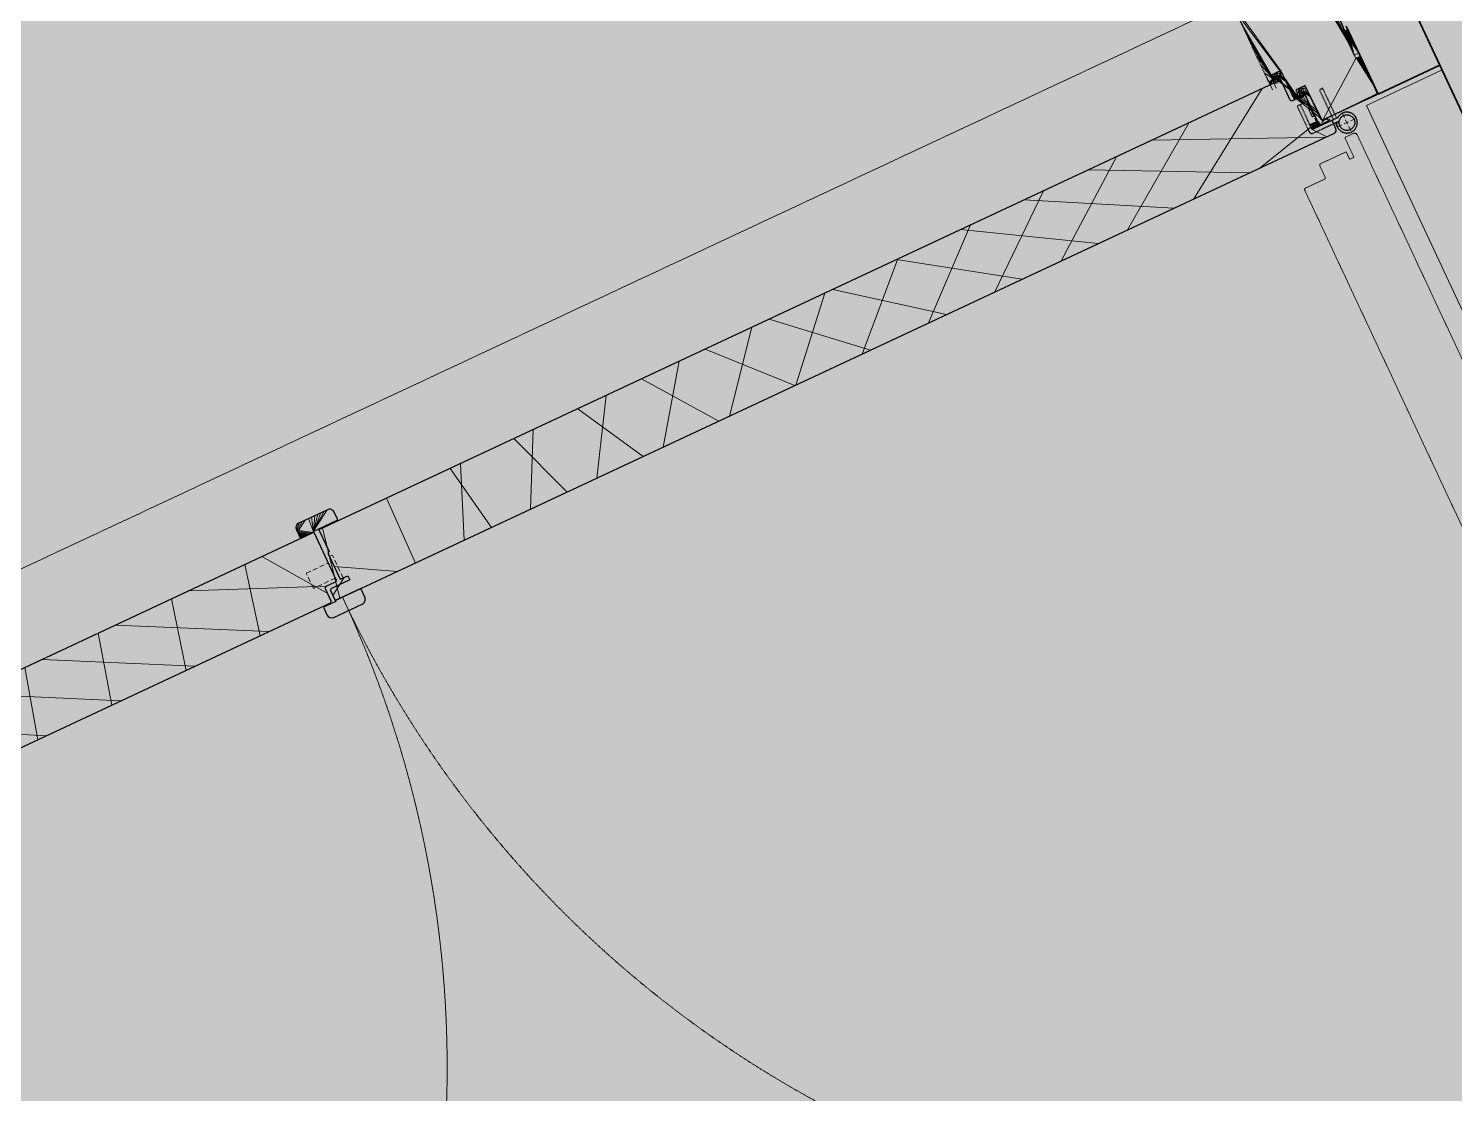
# Model space of a CAD drawing. Header units: millimetres. Extents: x 833941507 to 1669051331, y 817666127 to 1636299673.
# Drawn here: x 834547049 to 834548415, y 817977719 to 817978739 of the extents above; entities that cross this region are included whole.
import ezdxf

# ---------------------------------------------------------------- set-up
doc = ezdxf.new("R2010")
doc.units = ezdxf.units.MM
doc.header["$LTSCALE"] = 3
for name, pattern in [('ACAD_ISO02W033', [5, 4, -1]), ('B0701', [2.34375, 1.5625, -0.78125]), ('DASH', [0.35, 0.25, -0.1]), ('HIDDEN', [0.375, 0.25, -0.125])]:
    doc.linetypes.add(name, pattern=pattern)
for name, color, linetype in [('32BIKO-Z', 8, 'ACAD_ISO02W033'), ('UAJ-00XREF', 7, 'Continuous'), ('UAJ-28STRU-a', 8, 'HIDDEN')]:
    doc.layers.add(name, color=color, linetype=linetype)
for name, color, linetype, lineweight in [('Hatch (LTC&CB)', 252, 'Continuous', 35), ('UAJ-22INWA', 6, 'Continuous', 35), ('UAJ-22INWA-a', 1, 'Continuous', 13), ('UAJ-22INWA-h', 251, 'Continuous', 9), ('UAJ-22INWA-y', 8, 'B0701', 9), ('UAJ-23FLOR-h', 251, 'Continuous', 9), ('UAJ-32INFR', 7, 'Continuous', 25), ('UAJ-42INFI', 1, 'Continuous', 18)]:
    doc.layers.add(name, color=color, linetype=linetype, lineweight=lineweight)
doc.layers.add('UAJ-00ANNO-y', color=7, linetype='DASH', lineweight=15, true_color=0x999999)
doc.layers.add('UAJ-22INWA-$', color=32, linetype='Continuous', plot=False)
pattern_1 = [(45, (2564.20532880809, -179.8813780345595), (-9.999999558955615, 9.999999558955617), []), (135, (2564.20532880809, -179.8813780345595), (-9.999999558955617, -9.999999558955615), [])]

# ---------------------------------------------------------------- blocks, each defined once
blk = doc.blocks.new('GBP-LTC-LB01')
at = {"layer": 'UAJ-23FLOR-h'}
h = blk.add_hatch(dxfattribs=at)
h.set_pattern_fill('EARTH,_O', color=256, scale=180, angle=45.00000010501341)
h.set_pattern_definition([(48.99890852053534, (834576001.761157, 818046085.3420337), (-112.7268618952272, 1612.510668059984), [1143, -1143]), (48.99890852053534, (834575678.2791204, 818046366.5514973), (-112.7268618952272, 1612.510668059984), [1143, -1143]), (48.99890852053534, (834575354.7970834, 818046647.760961), (-112.7268618952272, 1612.510668059984), [1143, -1143]), (138.9989085205353, (834575340.7062259, 818046849.3247945), (-1612.510668059984, -112.7268618952272), [1143, -1143]), (138.9989085205353, (834575621.9156895, 818047172.8068315), (-1612.510668059984, -112.7268618952272), [1143, -1143]), (138.9989085205353, (834575903.1251531, 818047496.2888683), (-1612.510668059984, -112.7268618952272), [1143, -1143])])
h.paths.add_polyline_path([(834572173.0526648, 818200349.1682475), (834310583.7401848, 818182062.0839702), (834331502.2393942, 817882831.6918911), (834364939.6873164, 817885169.2259957), (834473095.7001734, 818011283.5998719), (834480533.7001572, 818020120.3998857), (834485095.050147, 818025709.5498941), (834491375.7001324, 818033618.9999057), (834497063.4001188, 818041012.999916), (834493145.8001142, 818043678.6999089), (834512788.5000582, 818074029.2499447), (834518712.4500408, 818083675.2499557), (834526231.3000174, 818096325.0999695), (834534646.0499907, 818111073.0499848), (834545955.9999523, 818131981.3000056), (834557204.5999117, 818154198.8000262), (834564039.9998856, 818168496.8000388), (834570941.1648417, 818183576.4266495), (834578367.7999997, 818200696.3)])
h.paths.add_polyline_path([(834382131.3063979, 817956469.9755309), (834418268.7298656, 817958996.0684958), (834422062.4129677, 817963855.9029621), (834428403.0430198, 817964299.3786768), (834467239.2037573, 818010695.5815835), (834466445.2064853, 818021738.794587), (834476097.7213831, 818035709.0329579), (834485267.1005058, 818048983.1978921), (834487014.8928652, 818051460.4309663), (834497268.3342452, 818067303.4232484), (834492893.3757939, 818129890.0851053), (834448056.5937514, 818126755.6608665), (834416896.5816393, 818105052.1136897), (834382061.3702741, 818080788.9948437), (834386167.4497714, 818022059.1642565), (834377588.3843737, 818021459.4669156)], flags=16)
edge = h.paths.add_edge_path(flags=16)
edge.add_line((834540292.2872467, 818142076.0699883), (834533466.3205868, 818141614.1342163))
edge.add_line((834533466.3205867, 818141614.1342163), (834523258.01233, 818143862.7104174))
edge.add_line((834523258.01233, 818143862.7104174), (834525896.867722, 818155838.9349334))
edge.add_arc((834558382.4304729, 818267025.4493066), 115835.0239163238, 237.2183980957774, 253.7131265722631, ccw=False)
edge.add_line((834495664.9154892, 818169638.2526121), (834498267.5884769, 818132356.9750829))
edge.add_line((834498267.5884771, 818132356.9750829), (834496346.4194225, 818130135.0090942))
edge.add_line((834496346.4194226, 818130135.0090942), (834492879.879452, 818129892.6713651))
edge.add_line((834492879.8794518, 818129892.6713651), (834494229.5832878, 818110587.6218635))
edge.add_line((834494229.5832882, 818110587.6218635), (834496326.133695, 818110708.3844534))
edge.add_line((834496326.1336946, 818110708.3844534), (834498420.2073777, 818080753.5549031))
edge.add_line((834498420.2073779, 818080753.5549031), (834498046.1188868, 818080727.4032354))
edge.add_line((834498046.118887, 818080727.4032354), (834498254.5151165, 818077746.3837949))
edge.add_line((834498254.5151162, 818077746.3837949), (834503061.0860548, 818078082.4001414))
edge.add_line((834503061.0860548, 818078082.4001414), (834504979.5219883, 818081212.101532))
edge.add_line((834504979.5219884, 818081212.101532), (834509429.0185915, 818088470.9260026))
edge.add_line((834509429.0185914, 818088470.9260026), (834515217.1570119, 818097913.5886871))
edge.add_line((834515217.157012, 818097913.5886871), (834526067.4346461, 818116415.5426326))
edge.add_line((834526067.4346461, 818116415.5426326), (834532489.1994565, 818127888.6839589))
edge.add_line((834532489.1994562, 818127888.6839589), (834534830.89787, 818132146.3035389))
edge.add_line((834534830.8978701, 818132146.3035389), (834540292.2872465, 818142076.0699883))
h = blk.add_hatch(dxfattribs=at)
h.set_pattern_fill('EARTH,_O', color=256, scale=180, angle=45.00000010501341)
h.set_pattern_definition([(45.00000010501341, (-1082349.699177861, 54794.90315568447), (-2.96267069188616e-06, 1616.446101792448), [1143, -1143]), (45.00000010501341, (-1082652.782822503, 55097.98679921505), (-2.96267069188616e-06, 1616.446101792448), [1143, -1143]), (45.00000010501341, (-1082955.866467144, 55401.07044274564), (-2.96267069188616e-06, 1616.446101792448), [1143, -1143]), (135.0000001050134, (-1082955.866467515, 55603.12620546969), (-1616.446101792448, -2.96267069188616e-06), [1143, -1143]), (135.0000001050134, (-1082652.782823984, 55906.20985011128), (-1616.446101792448, -2.96267069188616e-06), [1143, -1143]), (135.0000001050134, (-1082349.699180454, 56209.29349475286), (-1616.446101792448, -2.96267069188616e-06), [1143, -1143])])
h.paths.add_polyline_path([(834669469.2548146, 818015499.1701102), (834651080.8176275, 818014213.7929552), (834651091.333055, 818014066.030459), (834669479.7621983, 818015351.5226754)], flags=16)
edge = h.paths.add_edge_path()
edge.add_arc((834611763.613195, 818123015.0723449), 22001.28373588376, 94.00071865262937, 118.6886834190998)
edge.add_line((834601201.8916234, 818142315.5004095), (834593918.3367147, 818141228.3801512))
edge.add_arc((834611768.400262, 818123014.0298539), 25502.69251264854, 93.99715914630349, 134.4212748451599, ccw=False)
edge.add_line((834609990.6837641, 818148454.6872638), (834618164.3568528, 818149025.8389109))
edge.add_line((834618164.3568528, 818149025.8389109), (834618408.292444, 818145534.9100552))
edge.add_line((834618408.292444, 818145534.9100552), (834616365.4114578, 818145392.1596863))
edge.add_line((834616365.4114578, 818145392.1596863), (834616609.385029, 818141900.6873076))
edge.add_line((834616609.385029, 818141900.6873076), (834611621.5474902, 818141552.1522465))
edge.add_line((834611621.5474902, 818141552.1522465), (834611377.6128702, 818145043.0672039))
edge.add_line((834611377.6128702, 818145043.0672039), (834610228.6059371, 818144962.7428077))
h.paths.add_polyline_path([(834673232.9366938, 818197365.8783082), (834607546.4897544, 818192773.8917836), (834599172.4998745, 818174435.3001034), (834588349.0999149, 818152374.5000834), (834578621.5499489, 818133890.6500655), (834568418.2999822, 818115665.3000468), (834556456.700019, 818095618.300025), (834546606.4000474, 818080041.600007), (834532219.3000866, 818058623.7499806), (834523692.1501086, 818046595.7499651), (834515683.5001286, 818035708.4999502), (834508244.2001468, 818025929.8999366), (834500656.3001646, 818016266.0999228), (834489786.8001888, 818002934.0999027), (834483448.3002025, 817995421.2998908), (834478637.6002128, 817989841.6998823), (834458453.7502539, 817967379.2998452), (834441506.4997879, 817949096.357832), (834383075.7479855, 817886437.0757562), (834482026.687943, 817893354.5055006), (834551919.0356153, 817920008.6018127), (834634905.1297382, 817930637.1330649), (834634022.9972101, 817939309.3515325), (834633770.0685325, 817941795.8857912), (834633577.6912351, 817943687.0236263), (834508697.0405153, 817930983.6118022), (834507053.464672, 817930191.4384525), (834506409.4608335, 817939426.9553951), (834507656.9383341, 817945566.7269546), (834503417.0808368, 818006767.0327235), (834503064.3680854, 818011762.6720035), (834514052.9096247, 818025791.9353799), (834520784.6504849, 818034889.3491884), (834526318.8615147, 818042436.9444461), (834532381.6860782, 818050705.6283545), (834536345.7196504, 818056472.6778568), (834542258.4127678, 818065225.6191521), (834550405.86193, 818077286.9078631), (834561578.9964366, 818095001.9633045), (834574522.6610527, 818117080.0346472), (834587768.8781933, 818140310.2095475), (834609774.1305691, 818143594.9757913), (834610001.9653326, 818140335.8947712), (834634252.5395212, 818142031.4686226), (834636806.8958616, 818105492.469254), (834642791.4816118, 818105913.7478601), (834646278.5594581, 818056032.5832597), (834640293.170484, 818055614.1586573), (834643382.3380679, 818011424.9081372), (834641138.4146172, 818011267.9554363), (834645775.7848747, 817944927.8676329), (834639048.3570181, 817944243.5239328), (834640362.1165634, 817931328.1108725), (834651070.3910474, 817932706.91456), (834650587.6677916, 817936476.1291044), (834685105.7378002, 817940896.8578628), (834685588.4610578, 817937127.6433052), (834691373.7890701, 817937868.5701854)])
at = {"layer": 'UAJ-22INWA'}
for p, q in [((834548310.7440255, 817978741.4736595), (834548341.4736266, 817978676.3602979)), ((834548341.4736266, 817978676.3602979), (834548400.551364, 817978703.9996862)), ((834548400.551364, 817978703.9996862), (834548426.4009542, 817978648.7475474))]:
    blk.add_line(p, q, dxfattribs=at)
at = {"layer": 'UAJ-22INWA-a'}
for points in [[(834548330.208363, 817978665.5697212), (834548402.6701827, 817978699.4708225)], [(834551259.4428862, 817976006.3190604), (834549959.3052006, 817977548.6272316), (834549537.5941386, 817978048.8883954), (834548783.7280046, 817977696.1938058), (834548330.208363, 817978665.5697213), (834548402.6701828, 817978699.4708226)]]:
    blk.add_lwpolyline(points, dxfattribs=at)
blk = doc.blocks.new('*U1045')
at = {"layer": 'UAJ-22INWA'}
for p, q in [((1.621761257034777e-07, -480.9069446358332), (2.213658660756792e-07, 393.0466343947215)), ((200.0000003256741, 393.0466340714042), (200.0000003435958, -429.735849595624))]:
    blk.add_line(p, q, dxfattribs=at)
blk.add_lwpolyline([(3.827446874993257e-06, 393.0466341243609), (200.0000041850748, 393.0466341482024)], dxfattribs=at)
at = {"layer": 'UAJ-22INWA-$'}
blk.add_lwpolyline([(2.860531367332442e-08, -739.9605800915269), (3.703774780206004e-07, 393.0466344058077), (200.0000002511683, 393.0466341673891), (200.0000003862332, -739.9605799723176)], close=True, dxfattribs=at)
blk = doc.blocks.new('GBP-STR-B01-L2')
at = {"layer": 'UAJ-22INWA', "rotation": 115.0724390229805}
blk.add_blockref('*U1045', (834548782.4118863, 817978815.3064722), dxfattribs=at)
blk = doc.blocks.new('*U1179')
at = {"layer": 'UAJ-22INWA-h'}
h = blk.add_hatch(dxfattribs=at)
h.set_pattern_fill('LOOF', color=256, scale=2, style=0)
h.set_pattern_definition([(45, (-29781.88201405762, -12480.71276429714), (-9.999999558955615, 9.999999558955617), []), (135, (-29781.88201405762, -12480.71276429714), (-9.999999558955617, -9.999999558955615), [])])
h.paths.add_polyline_path([(2205.552846304127, 39.99999988079048), (2205.552846304124, 0.9999998807886641), (2204.552846304124, -1.192113359138602e-07), (2146.552672512139, -1.192095169244567e-07), (2145.552672512139, 0.9999998807904831), (2145.552672512139, 36.99999988078866), (2135.552672512139, 36.99999988079048), (2135.552672512135, 32.4999998807923), (2135.052672512135, 31.9999998807923), (2131.052672512139, 31.99999988079412), (2130.552672512139, 32.49999988079412), (2130.552672512139, 59.99999988078866), (2120.552846304127, 59.99999988079048), (2120.552846304124, 55.49999988078866), (2120.052846304124, 54.99999988078866), (2116.052846304124, 54.99999988079048), (2115.552846304124, 55.49999988079048), (2115.552846304127, 137.9999998807887), (2116.552846304127, 138.9999998807887), (2204.552846304127, 138.9999998807887), (2205.552846304127, 137.9999998807887), (2205.552846304127, 123.9999998807905), (2195.552846304127, 123.9999998807905), (2195.552846304127, 86.99999988079048), (2200.552846304127, 86.99999988079048), (2200.552846304127, 39.99999988079048)])
h = blk.add_hatch(dxfattribs=at)
h.set_pattern_fill('AFWERK', color=256, scale=1.5, angle=-90.00000000000001, style=0)
h.set_pattern_definition([(225, (2203.552846304127, 43.49999988079048), (-1.50000003990936, 1.500000039909359), []), (135, (2203.552846304127, 43.49999988079048), (1.500000039909359, 1.50000003990936), [])])
h.paths.add_polyline_path([(2205.552846304127, 68.49999988079048), (2205.552846304127, 43.49999988079049), (2200.552846304127, 43.49999988079048), (2200.552846304127, 68.49999988079048)])
h = blk.add_hatch(dxfattribs=at)
h.set_pattern_fill('LOOF', color=256, scale=2, style=0)
h.set_pattern_definition(pattern_1)
edge = h.paths.add_edge_path()
edge.add_line((1130.142364974764, 53.69450689324003), (1130.142364974763, 60.99450689322293))
edge.add_arc((1125.142364974759, 60.99450689322805), 5.000000000003183, 359.9999999999414, 449.9999999999426)
edge.add_line((1125.142364974764, 65.99450689323135), (1095.142364974764, 65.9945068932418))
edge.add_arc((1095.142364974771, 60.99450689323362), 5.000000000008185, 90.00000000007296, 180.000000000073)
edge.add_line((1090.142364974763, 60.99450689322725), (1090.142364974764, 51.99450689323271))
edge.add_line((1090.142364974764, 51.99450689323271), (1104.143769961359, 51.99450689323271))
edge.add_line((1104.143769961359, 51.99450689323271), (1104.143769961359, 52.99450689324476))
edge.add_line((1104.143769961359, 52.99450689324476), (1129.44236497476, 52.99450689323066))
edge.add_arc((1129.442364974758, 53.69450689323753), 0.7000000000068667, 270.0000000002047, 360.0000000002047)
h = blk.add_hatch(dxfattribs=at)
h.set_pattern_fill('AFWERK', color=256, scale=1.5, style=0)
h.set_pattern_definition([(135, (2115.557251510033, 49.30753052001614), (1.500000039909359, 1.500000039909359), []), (45.00000000000001, (2115.557251510033, 49.30753052001614), (1.500000039909359, -1.500000039909359), [])])
edge = h.paths.add_edge_path(flags=16)
edge.add_arc((2127.552672511578, 56.99999988078386), 1.500000000004313, 1.1402789823478088e-10, 89.45507710299881, ccw=False)
edge.add_line((2129.052672511582, 56.99999988078685), (2129.052672511579, 54.8172860463435))
edge.add_line((2129.052672511579, 54.8172860463435), (2123.209352559953, 56.82584272556574))
edge.add_arc((2129.217245833538, 47.69589623606552), 10.92935059772174, 98.68475278816572, 123.34661771183869, ccw=False)
edge = h.paths.add_edge_path(flags=16)
edge.add_arc((2121.052846303563, 54.49999988079074), 1.000000000000455, 270.00000000002603, 359.99999999998533, ccw=False)
edge.add_line((2121.052846303563, 53.49999988079048), (2120.08729912822, 53.49999988079048))
edge.add_arc((2120.08729912822, 53.24999988079036), 0.2500000000001279, 89.99999999989578, 253.4008409080262)
edge.add_line((2120.015880552609, 53.01041818896533), (2122.732113591658, 52.20071735916804))
edge.add_arc((2127.11661057225, 48.06061072559533), 6.03028164434861, 71.27316221014922, 136.6421527296535, ccw=False)
edge.add_line((2129.052672511579, 53.77164923686883), (2122.244344228792, 56.11191356604081))
edge.add_arc((2129.217245833576, 47.69589623602984), 10.92935059777319, 129.6426817769059, 130.9590327461617)
edge.add_line((2122.05284630356, 55.94950658928406), (2122.052846303563, 54.49999988079048))
edge = h.paths.add_edge_path()
edge.add_arc((2120.05284630356, 55.4999998807923), 0.5, -90, 0, ccw=False)
edge.add_line((2120.05284630356, 54.9999998807923), (2116.557251510033, 54.9999998807923))
edge.add_arc((2116.557251510033, 53.9999998807923), 1, 90, 180)
edge.add_line((2115.557251510033, 53.9999998807923), (2115.557251510037, 53.22158534364803))
edge.add_arc((2116.557251510044, 53.22158534365663), 1.000000000007731, 180.000000000493, 253.4008409084501)
edge.add_line((2116.271577207605, 52.26325857634743), (2123.067910729588, 50.53538913543684))
edge.add_arc((2127.765726205792, 45.60188761453528), 6.812408348389077, 85.91399834173978, 133.5982061257838, ccw=False)
edge.add_line((2128.251135849249, 52.39698032790125), (2129.798632308987, 49.59185863078687))
edge.add_arc((2130.280211427374, 49.8575305200041), 0.5499999999877694, 208.884124982214, 269.9999999991946)
edge.add_line((2130.280211427366, 49.30753052001614), (2130.552672511579, 49.30753052001614))
edge.add_line((2130.552672511579, 49.30753052001614), (2130.552672511579, 56.99999988079048))
edge.add_arc((2127.552672511579, 56.99999988079048), 3, 0, 90)
edge.add_arc((2129.221171296008, 47.59979744491379), 12.51195063306939, 97.6633585851818, 132.8788116052528)
edge.add_arc((2127.669432165271, 49.27090650539805), 10.23149019230422, 132.8788116052361, 134.0716291925504)
edge.add_line((2120.55284630356, 56.6219334559753), (2120.55284630356, 55.4999998807923))
h = blk.add_hatch(dxfattribs=at)
h.set_pattern_fill('CAS_ISOLATIE', color=256, scale=68, style=0)
h.set_pattern_definition([(59.99999999999999, (115.1437744063784, -16.00549310678002), (-58.88972745734183, 34.00000000000001), []), (120, (115.1437744063784, -16.00549310678002), (-58.88972745734183, -33.99999999999999), [])])
edge = h.paths.add_edge_path()
edge.add_line((1102.643769961381, -0.005493106781387305), (1092.643769961368, -0.005493106787526394))
edge.add_arc((1092.643769961368, -1.505493106784812), 1.499999999997286, 89.99999999996527, 179.9999999999387)
edge.add_line((1091.14376996137, -1.505493106783206), (1091.143769961372, -14.50549310677161))
edge.add_arc((1089.643769961371, -14.50549310677091), 1.500000000000909, 269.9999999999652, 359.99999999997334, ccw=False)
edge.add_line((1089.64376996137, -16.00549310677184), (56.51655220815451, -16.00549304717424))
edge.add_arc((56.51655220815623, -13.00549304717151), 3.000000000002732, 180.369041531413, 269.99999999996726, ccw=False)
edge.add_line((53.51661443746276, -13.02481588296451), (53.51661443746276, -5.505493047161054))
edge.add_arc((55.01661443746355, -5.505493047159349), 1.500000000000796, 90.00000000006509, 180.0000000000651, ccw=False)
edge.add_line((55.01661443746185, -4.005493047158553), (74.51661443746184, -4.005493047172195))
edge.add_line((74.51661443746184, -4.005493047172195), (74.51661443746275, 0.4945069528250761))
edge.add_line((74.51661443746275, 0.494506952825076), (66.516609992452, 0.4945069528287139))
edge.add_line((66.516609992452, 0.4945069528287139), (66.51655220815815, 27.49450374258413))
edge.add_arc((68.01655220815493, 27.4945069528228), 1.500000000000224, 89.99999999998158, 180.0001226220848, ccw=False)
edge.add_line((68.01655220815542, 28.99450695282303), (80.01655220815724, 28.99450695282303))
edge.add_arc((80.01655220815383, 30.49450695282189), 1.499999999998863, 270.0000000001303, 360.0000000001303)
edge.add_line((81.51655220815269, 30.4945069528253), (81.51655220815269, 50.4945069528419))
edge.add_arc((83.01655220815451, 50.49450695284281), 1.500000000001819, 90.00000000003467, 180.0000000000347, ccw=False)
edge.add_line((83.0165522081536, 51.99450695284463), (1104.143769961359, 51.99450689323271))
edge.add_line((1104.143769961359, 51.99450689323271), (1104.143769961379, 1.494506893219295))
edge.add_arc((1102.64376996138, 1.494506893218209), 1.499999999999545, -89.99999999994787, 4.1382008930668235e-11, ccw=False)
h = blk.add_hatch(dxfattribs=at)
h.set_pattern_fill('CAS_ISOLATIE', color=256, scale=68, style=0)
h.set_pattern_definition([(59.99999999999999, (238.3980943442098, -16.00549322598931), (-58.88972745734183, 34.00000000000001), []), (120, (238.3980943442098, -16.00549322598931), (-58.88972745734183, -33.99999999999999), [])])
edge = h.paths.add_edge_path()
edge.add_line((1109.643769961352, 51.99450689323044), (1109.64376996137, 28.99450689321475))
edge.add_arc((1109.64376996137, 27.49450689321507), 1.49999999999968, 89.99999999999132, 179.9999999998819)
edge.add_line((1108.14376996137, 27.49450689321816), (1108.14376996137, 0.4945068932056529))
edge.add_line((1108.14376996137, 0.4945068932056524), (1116.14376996137, 0.4945068932165663))
edge.add_line((1116.14376996137, 0.4945068932165663), (1116.14376996137, -4.005493106780706))
edge.add_line((1116.14376996137, -4.005493106780706), (1096.643769961368, -4.005493106794348))
edge.add_arc((1096.643769961367, -5.50549310679128), 1.499999999996932, 89.99999999995657, 179.9999999999522)
edge.add_line((1095.14376996137, -5.505493106790028), (1095.14376996137, -16.00549310678002))
edge.add_line((1095.14376996137, -16.00549310678002), (2151.770987714583, -16.00549316638444))
edge.add_arc((2151.770987714581, -13.00549316638171), 3.000000000002732, 270.0000000000347, 359.630958468587)
edge.add_line((2154.770925485274, -13.0248160021747), (2154.770925485274, -5.505493166371252))
edge.add_arc((2153.270925485273, -5.505493166370002), 1.500000000001364, 359.9999999999523, 449.9999999999479)
edge.add_line((2153.270925485274, -4.005493166368751), (2133.770925485274, -4.005493166382394))
edge.add_line((2133.770925485274, -4.005493166382394), (2133.770925485274, 0.4945068336148779))
edge.add_line((2133.770925485274, 0.4945068336148779), (2141.770929930284, 0.4945068336185159))
edge.add_line((2141.770929930284, 0.4945068336185159), (2141.770987714577, 27.49450362337393))
edge.add_arc((2140.270987714581, 27.49450683361306), 1.499999999999797, 359.9998773778978, 450)
edge.add_line((2140.270987714581, 28.99450683361283), (2128.270987714579, 28.99450683361283))
edge.add_arc((2128.270987714583, 30.49450683361124), 1.499999999998408, 179.9999999998524, 269.999999999861, ccw=False)
edge.add_line((2126.770987714584, 30.49450683361511), (2126.770987714584, 50.4945068336317))
edge.add_arc((2125.270987714582, 50.49450683363216), 1.500000000002274, 359.9999999999827, 449.9999999999826)
edge.add_line((2125.270987714583, 51.99450683363443), (1109.643769961352, 51.99450689323044))
h = blk.add_hatch(dxfattribs=at)
h.set_pattern_fill('AFWERK', color=256, scale=1.5, style=0)
h.set_pattern_definition([(135, (2130.557251510033, 26.30753052001614), (1.500000039909359, 1.500000039909359), []), (45.00000000000001, (2130.557251510033, 26.30753052001614), (1.500000039909359, -1.500000039909359), [])])
edge = h.paths.add_edge_path(flags=16)
edge.add_arc((2142.552672511578, 33.99999988078386), 1.500000000004313, 1.1402789823478088e-10, 89.45507710299881, ccw=False)
edge.add_line((2144.052672511582, 33.99999988078685), (2144.052672511579, 31.8172860463435))
edge.add_line((2144.052672511579, 31.8172860463435), (2138.209352559953, 33.82584272556574))
edge.add_arc((2144.217245833538, 24.69589623606552), 10.92935059772174, 98.68475278816572, 123.34661771183869, ccw=False)
edge = h.paths.add_edge_path(flags=16)
edge.add_arc((2136.052846303563, 31.49999988079074), 1.000000000000455, 270.00000000002603, 359.99999999998556, ccw=False)
edge.add_line((2136.052846303563, 30.49999988079048), (2135.08729912822, 30.49999988079048))
edge.add_arc((2135.08729912822, 30.24999988079036), 0.2500000000001279, 89.99999999989578, 253.4008409080262)
edge.add_line((2135.015880552609, 30.01041818896533), (2137.732113591658, 29.20071735916804))
edge.add_arc((2142.11661057225, 25.06061072559533), 6.030281644348612, 71.27316221014922, 136.6421527296535, ccw=False)
edge.add_line((2144.052672511579, 30.77164923686883), (2137.244344228792, 33.11191356604081))
edge.add_arc((2144.217245833576, 24.69589623602984), 10.92935059777319, 129.6426817769059, 130.9590327461617)
edge.add_line((2137.05284630356, 32.94950658928406), (2137.052846303563, 31.49999988079048))
edge = h.paths.add_edge_path()
edge.add_arc((2135.05284630356, 32.4999998807923), 0.5, -90, 0, ccw=False)
edge.add_line((2135.05284630356, 31.9999998807923), (2131.557251510033, 31.9999998807923))
edge.add_arc((2131.557251510033, 30.9999998807923), 1, 90, 180)
edge.add_line((2130.557251510033, 30.9999998807923), (2130.557251510037, 30.22158534364803))
edge.add_arc((2131.557251510044, 30.22158534365663), 1.000000000007731, 180.0000000004928, 253.4008409084501)
edge.add_line((2131.271577207605, 29.26325857634743), (2138.067910729588, 27.53538913543684))
edge.add_arc((2142.765726205792, 22.60188761453528), 6.812408348389077, 85.91399834173978, 133.5982061257838, ccw=False)
edge.add_line((2143.251135849249, 29.39698032790125), (2144.798632308987, 26.59185863078687))
edge.add_arc((2145.280211427374, 26.8575305200041), 0.5499999999877694, 208.884124982214, 269.9999999991946)
edge.add_line((2145.280211427366, 26.30753052001614), (2145.552672511579, 26.30753052001614))
edge.add_line((2145.552672511579, 26.30753052001614), (2145.552672511579, 33.99999988079048))
edge.add_arc((2142.552672511579, 33.99999988079048), 3, 0, 90)
edge.add_arc((2144.221171296008, 24.59979744491379), 12.51195063306939, 97.6633585851818, 132.8788116052528)
edge.add_arc((2142.669432165271, 26.27090650539805), 10.23149019230422, 132.8788116052361, 134.0716291925504)
edge.add_line((2135.55284630356, 33.6219334559753), (2135.55284630356, 32.4999998807923))
h = blk.add_hatch(dxfattribs=at)
h.set_pattern_fill('AFWERK', color=256, scale=1.5, style=0)
h.set_pattern_definition([(135, (2153.052672102231, -4.000000119210199), (1.500000039909359, 1.500000039909359), []), (45.00000000000001, (2153.052672102231, -4.000000119210199), (1.500000039909359, -1.500000039909359), [])])
edge = h.paths.add_edge_path()
edge.add_arc((2134.552672102229, -3.500000119207068), 0.499999999998654, 140.0000000003859, 180.0000000003588)
edge.add_arc((2134.552672102231, -3.500000119210199), 0.5, 179.9999999999999, 270)
edge.add_line((2134.552672102231, -4.000000119210199), (2152.552672102231, -4.000000119210199))
edge.add_arc((2152.552672102231, -3.500000119210199), 0.5, 270, 360.0000000000001)
edge.add_line((2153.052672102231, -3.500000119210199), (2153.052672102231, -2.833539027063125))
edge.add_arc((2148.638459527393, -4.655353633929016), 4.775382824197498, 22.42670575141516, 135.5864612654973)
edge.add_line((2145.227368561083, -1.313387216204319), (2145.609700772357, -1.680727976749949))
edge.add_arc((2148.305528982862, -4.810115707802435), 4.130442750095603, 25.991491228366385, 130.7434345174833, ccw=False)
edge.add_line((2152.018215189337, -3.000000119210199), (2142.994120995803, -3.000000119210199))
edge.add_arc((2142.994120995805, -2.500000119211931), 0.4999999999982681, 187.125016348679, 269.99999999979156, ccw=False)
edge.add_line((2142.49798205745, -2.562017486504373), (2142.107477715615, 0.5620172480839756))
edge.add_arc((2141.61133877726, 0.4999998807915284), 0.4999999999981271, 7.12501634867952, 89.99999999979156)
edge.add_line((2141.611338777262, 0.999999880789801), (2141.552729886547, 0.999999880789801))
edge.add_line((2141.552729886547, 0.999999880789801), (2141.552729886547, -1.19210199045483e-07))
edge.add_line((2141.552729886547, -1.19210199045483e-07), (2141.552729886547, -2.500000119210199))
edge.add_arc((2141.052729886547, -2.500000119210199), 0.5, -90, 0, ccw=False)
edge.add_line((2141.052729886547, -3.000000119210199), (2139.480820108989, -3.000000119210199))
edge.add_arc((2139.480820108993, -2.500000119213011), 0.4999999999971876, 159.9999999995565, 269.999999999531, ccw=False)
edge.add_line((2139.010973798604, -2.328990047547449), (2140.100513196199, 0.6644948449566073))
edge.add_arc((2139.865590040989, 0.7499998807800956), 0.2500000000098067, 340.0000000027518, 450.0000000027097)
edge.add_arc((2139.865590040979, 0.749999880793519), 0.249999999996282, 90.00000000020843, 160.0000000001791)
edge.add_line((2139.630666885785, 0.8355049166229946), (2138.354399760659, -2.671010190872948))
edge.add_arc((2137.88455345027, -2.500000119215813), 0.499999999994457, 270.00000000046896, 340.00000000046384, ccw=False)
edge.add_line((2137.884553450274, -3.000000119210199), (2137.480820108989, -3.000000119210199))
edge.add_arc((2137.480820108993, -2.500000119213011), 0.4999999999971876, 159.9999999995565, 269.999999999531, ccw=False)
edge.add_line((2137.010973798604, -2.328990047547449), (2138.100513196199, 0.6644948449566073))
edge.add_arc((2137.865590040989, 0.7499998807801123), 0.2500000000098124, 340.0000000027483, 450.0000000027097)
edge.add_arc((2137.865590040979, 0.749999880793519), 0.249999999996282, 90.00000000020843, 160.0000000001791)
edge.add_line((2137.630666885785, 0.8355049166229946), (2136.354399760659, -2.671010190872948))
edge.add_arc((2135.88455345027, -2.500000119215813), 0.499999999994457, 270.00000000046896, 340.00000000046384, ccw=False)
edge.add_line((2135.884553450274, -3.000000119210199), (2135.480820108989, -3.000000119210199))
edge.add_arc((2135.480820108993, -2.500000119213011), 0.4999999999971876, 159.9999999995565, 269.999999999531, ccw=False)
edge.add_line((2135.010973798604, -2.328990047547449), (2136.100513196199, 0.6644948449566073))
edge.add_arc((2135.865590040989, 0.7499998807801123), 0.2500000000098124, 340.0000000027483, 450.0000000027097)
edge.add_arc((2135.865590040979, 0.7499998807935175), 0.2499999999962834, 90.00000000020843, 160.0000000001788)
edge.add_line((2135.630666885785, 0.8355049166229946), (2134.052672102231, -3.500000119210199))
h = blk.add_hatch(dxfattribs=at)
h.set_pattern_fill('LOOF', color=256, scale=2, style=0)
h.set_pattern_definition(pattern_1)
edge = h.paths.add_edge_path()
edge.add_line((1095.14376996137, -16.00549310678343), (1095.14376996137, -17.00549310678298))
edge.add_line((1095.14376996137, -17.00549310678298), (1082.14376996137, -17.00549310678252))
edge.add_line((1082.14376996137, -17.00549310678252), (1082.14376996137, -25.00549310677752))
edge.add_arc((1087.143769961374, -25.00549310678161), 5.000000000004093, 179.9999999999531, 269.9999999999531)
edge.add_line((1087.14376996137, -30.00549310678571), (1117.143769961372, -30.00549310676706))
edge.add_arc((1117.143769961378, -25.00549310677525), 4.999999999991815, 269.999999999927, 359.9999999999271)
edge.add_line((1122.14376996137, -25.00549310678161), (1122.14376996137, -16.00549310678707))
edge.add_line((1122.14376996137, -16.00549310678707), (1095.14376996137, -16.00549310678343))
at = {"layer": '32BIKO-Z'}
blk.add_line((2141.770987714581, 27.4999998807898), (2141.770987714581, 27.43640289868472), dxfattribs=at)
at = {"layer": '32BIKO-Z', "flags": 128}
blk.add_lwpolyline([(2137.536293686439, 28.99450683361556), (2140.267974743456, 28.99999382878104, -0.4148020044226289), (2141.770987714581, 27.49999685478247), (2141.770987714581, 22.4999998807898)], format="xyb", dxfattribs=at)
at = {"layer": '32BIKO-Z'}
blk.add_lwpolyline([(2140.770987714581, -1.19210199045483e-07), (2140.770987714581, 0.999999880789801), (2133.770929930293, 0.999999880789801)], dxfattribs=at)
at = {"layer": 'UAJ-00ANNO-y'}
blk.add_line((88.99999999999636, 138.9999999999998), (2116.552846304127, 138.9999998807905), dxfattribs=at)
blk.add_lwpolyline([(2102.776422977462, -1050.234636369606), (2125.776422977478, -1050.234636369588, 0.4142135623725539), (2127.276422977474, -1051.734636369588), (2154.276422977487, -1051.734636369588), (2154.276422977476, -1043.734636369588), (2158.776422977473, -1043.734636369588), (2158.776422977487, -1063.23463636959, 0.4142135623730943), (2160.276422977482, -1064.734636369588), (2170.776422977472, -1064.734636369588), (2170.776422977466, -26.99994233492293, 0.4123282959556315), (2167.795745813256, -24.00000456423118), (2160.276422977453, -24.00000456423118, 0.414213562373095), (2158.77642297745, -25.50000456423118), (2158.776422977464, -45.00000456423118), (2154.276422977467, -45.00000456423118), (2154.276422977463, -37.00000011922134), (2127.276426187707, -36.99994233492839, 0.4142141892114199), (2125.776422977468, -38.49994233492475), (2125.776422977468, -50.49994233492657, -0.414213562373095), (2124.276422977467, -51.99994233492112), (2104.27642297745, -51.99994233492112, 0.414213562373095), (2102.776422977447, -53.49994233492293)], format="xyb", close=True, dxfattribs=at)
for centre, start, end in [((40.62234532148711, -16.42545539205353), 269.9007216730463, 0.02097610911380153), ((2164.930500283194, -16.42545539205353), 179.9790238908862, 270.0992783034517)]:
    blk.add_arc(centre, 1062.154154705486, start, end, dxfattribs=at)
at = {"layer": 'UAJ-22INWA-h'}
blk.add_lwpolyline([(2205.552846304127, 68.49999988079048), (2205.552846304127, 43.49999988079049), (2200.552846304127, 43.49999988079048), (2200.552846304127, 68.49999988079048)], close=True, dxfattribs=at)
for points in [[(2120.55284630356, 55.4999998807923, -0.414213562373095), (2120.05284630356, 54.9999998807923), (2116.557251510033, 54.9999998807923, 0.414213562373095), (2115.557251510033, 53.9999998807923), (2115.557251510037, 53.22158534364803, 0.3316908446398792), (2116.271577207605, 52.26325857634743), (2123.067910729588, 50.53538913543684, -0.2111168248708536), (2128.251135849249, 52.39698032790125), (2129.798632308987, 49.59185863078687, 0.2731745470807111), (2130.280211427366, 49.30753052001614), (2130.552672511579, 49.30753052001614), (2130.552672511579, 56.99999988079048, 0.414213562373095), (2127.552672511579, 59.99999988079048, 0.1548772222733964), (2120.707415454382, 56.7684871066665, 0.005204695564235013), (2120.55284630356, 56.6219334559753)], [(2122.052846303563, 54.49999988079048, -0.4142135623729468), (2121.052846303563, 53.49999988079048), (2120.08729912822, 53.49999988079048, 0.864707270807804), (2120.015880552609, 53.01041818896533), (2122.732113591658, 52.20071735916804, -0.2932210485782322), (2129.052672511579, 53.77164923686883), (2122.244344228792, 56.11191356604081, 0.005743727792725985), (2122.05284630356, 55.94950658928406)], [(2127.566938344594, 58.4999320412569, -0.4114306787313454), (2129.052672511582, 56.99999988078685), (2129.052672511579, 54.8172860463435), (2123.209352559953, 56.82584272556574, -0.1080249631358144)], [(2135.55284630356, 32.4999998807923, -0.414213562373095), (2135.05284630356, 31.9999998807923), (2131.557251510033, 31.9999998807923, 0.414213562373095), (2130.557251510033, 30.9999998807923), (2130.557251510037, 30.22158534364803, 0.3316908446398792), (2131.271577207605, 29.26325857634743), (2138.067910729588, 27.53538913543684, -0.2111168248708536), (2143.251135849249, 29.39698032790125), (2144.798632308987, 26.59185863078687, 0.2731745470807111), (2145.280211427366, 26.30753052001614), (2145.552672511579, 26.30753052001614), (2145.552672511579, 33.99999988079048, 0.414213562373095), (2142.552672511579, 36.99999988079048, 0.1548772222733964), (2135.707415454382, 33.7684871066665, 0.005204695564235013), (2135.55284630356, 33.6219334559753)], [(2137.052846303563, 31.49999988079048, -0.4142135623729468), (2136.052846303563, 30.49999988079048), (2135.08729912822, 30.49999988079048, 0.864707270807804), (2135.015880552609, 30.01041818896533), (2137.732113591658, 29.20071735916804, -0.2932210485782322), (2144.052672511579, 30.77164923686883), (2137.244344228792, 33.11191356604081, 0.005743727792725985), (2137.05284630356, 32.94950658928406)], [(2142.566938344594, 35.4999320412569, -0.4114306787313454), (2144.052672511582, 33.99999988078685), (2144.052672511579, 31.8172860463435), (2138.209352559953, 33.82584272556574, -0.1080249631358144)]]:
    blk.add_lwpolyline(points, format="xyb", close=True, dxfattribs=at)
for points in [[(2141.552729886547, 6.999999880789801), (2139.052729886547, 6.999999880789801), (2139.052729886547, 16.9999998807898), (2141.552729886547, 16.9999998807898), (2141.552729886547, 6.999999880789801)], [(2141.552729886547, 6.999999880789801), (2141.552729886547, -1.19210199045483e-07), (2140.552729886547, -1.19210199045483e-07), (2140.552729886547, 0.999999880789801), (2139.036237134429, 0.999999880789801)]]:
    blk.add_lwpolyline(points, dxfattribs=at)
blk.add_lwpolyline([(2134.169649880669, -3.178606314367243, 0.1763269807083171), (2134.052672102231, -3.500000119210199), (2134.052672102231, -3.500000119210199, 0.414213562373095), (2134.552672102231, -4.000000119210199), (2152.552672102231, -4.000000119210199, 0.414213562373095), (2153.052672102231, -3.500000119210199), (2153.052672102231, -2.833539027063125, 0.5382180348944786), (2145.227368561083, -1.313387216204319), (2145.609700772357, -1.680727976749949, -0.4918005720553308), (2152.018215189337, -3.000000119210199), (2142.994120995803, -3.000000119210199, -0.3782424518881279), (2142.49798205745, -2.562017486504373), (2142.107477715615, 0.5620172480839756, 0.3782424518881236), (2141.611338777262, 0.999999880789801), (2141.552729886547, 0.999999880789801), (2141.552729886547, -1.19210199045483e-07), (2141.552729886547, -2.500000119210199, -0.414213562373095), (2141.052729886547, -3.000000119210199), (2139.480820108989, -3.000000119210199, -0.520567050551743), (2139.010973798604, -2.328990047547449), (2140.100513196199, 0.6644948449566073, 0.5205670505516969), (2139.865590040978, 0.999999880789801), (2139.865590040978, 0.999999880789801, 0.3152987888789883), (2139.630666885785, 0.8355049166229946), (2138.354399760659, -2.671010190872948, -0.3152987888789863), (2137.884553450274, -3.000000119210199), (2137.480820108989, -3.000000119210199, -0.520567050551743), (2137.010973798604, -2.328990047547449), (2138.100513196199, 0.6644948449566073, 0.5205670505517571), (2137.865590040978, 0.999999880789801), (2137.865590040978, 0.999999880789801, 0.3152987888789883), (2137.630666885785, 0.8355049166229946), (2136.354399760659, -2.671010190872948, -0.3152987888789863), (2135.884553450274, -3.000000119210199), (2135.480820108989, -3.000000119210199, -0.520567050551743), (2135.010973798604, -2.328990047547449), (2136.100513196199, 0.6644948449566073, 0.5205670505517571), (2135.865590040978, 0.999999880789801), (2135.865590040978, 0.999999880789801, 0.315298788878986), (2135.630666885785, 0.8355049166229946), (2134.052672102231, -3.500000119210199)], format="xyb", dxfattribs=at)
at = {"layer": 'UAJ-22INWA-y'}
for p, q in [((2156.770929930293, -12.00000011921384), (2176.770929930293, -12.0000001192102)), ((2166.770929930293, -2.000000119210199), (2166.770929930293, -22.0000001192102))]:
    blk.add_line(p, q, dxfattribs=at)
for points in [[(1104.14376996137, 3.494506893212928), (1081.14376996137, 3.494506893207471), (1081.143769961372, 19.49450689322657), (1104.143769961368, 19.49450689320338)], [(1108.14376996137, 0.4945068932056524), (1111.143769961368, 0.4945068931988312), (1111.14376996137, 24.49450689321316), (1108.143769961372, 24.49450689321998)]]:
    blk.add_lwpolyline(points, close=True, dxfattribs=at)
for points in [[(2133.770929930293, 22.4999998807898), (2141.770987714581, 22.4999998807898), (2141.770987714581, -1.19210199045483e-07), (2140.770987714581, -1.19210199045483e-07), (2140.770987714581, 22.4999998807898)], [(2141.770987714581, 6.999999880789801), (2139.270987714581, 6.999999880789801), (2139.270987714581, 16.9999998807898), (2141.770987714581, 16.9999998807898)]]:
    blk.add_lwpolyline(points, dxfattribs=at)
at = {"layer": 'UAJ-28STRU-a'}
for p, q in [((2156.424776084137, -7.500000119210199), (2156.770929930293, -12.0000001192102)), ((2157.840644380542, -7.500000119210199), (2160.073215767972, -8.6250001192102))]:
    blk.add_line(p, q, dxfattribs=at)
for points in [[(2200.552846304127, 86.99999988079048), (2200.552846304127, 39.99999988079048), (2205.552846304127, 39.99999988079048), (2205.552846304124, 0.9999998807886641), (2204.552846304124, -1.192113359138602e-07), (2146.552672512139, -1.192095169244567e-07), (2145.552672512139, 0.9999998807904831), (2145.552672512139, 36.99999988078866), (2135.552672512139, 36.99999988079048), (2135.552672512135, 32.4999998807923), (2135.052672512135, 31.9999998807923), (2131.052672512139, 31.99999988079412), (2130.552672512139, 32.49999988079412), (2130.552672512139, 59.99999988078866), (2120.552846304127, 59.99999988079048), (2120.552846304124, 55.49999988078866), (2120.052846304124, 54.99999988078866), (2116.052846304124, 54.99999988079048), (2115.552846304124, 55.49999988079048), (2115.552846304127, 137.9999998807887)], [(2159.770929930293, -4.000000119210199), (2159.770929930293, 27.4999998807898), (2156.270929930293, 27.4999998807898), (2156.270929930293, -4.000000119210199)]]:
    blk.add_lwpolyline(points, dxfattribs=at)
blk.add_lwpolyline([(2157.840644380552, -7.500000119201331, 8.647235636659184), (2160.770929930293, -4.000000119210199), (2135.270929930293, -4.000000119210199, -0.414213562373095), (2133.770929930293, -2.500000119210199), (2133.770929930293, 22.4999998807898), (2130.270929930293, 22.4999998807898), (2130.270929930293, -4.500000119210199, 0.414213562373095), (2133.270929930293, -7.500000119210199), (2160.770929930293, -7.500000119210199)], format="xyb", dxfattribs=at)
blk.add_circle((2166.770929930293, -12.0000001192102), 7.5, dxfattribs=at)
at = {"layer": 'UAJ-32INFR'}
for points in [[(1130.142364974764, 53.69450689324003), (1130.142364974763, 60.99450689322293, 0.414213562373095), (1125.142364974764, 65.99450689323135), (1095.142364974764, 65.9945068932418, 0.414213562373095), (1090.142364974763, 60.99450689322725), (1090.142364974764, 51.99450689323271), (1104.143769961359, 51.99450689323271), (1104.143769961359, 52.99450689324476), (1129.44236497476, 52.99450689323066, 0.414213562373095)], [(1102.643769961381, -0.005493106781387305), (1092.643769961368, -0.005493106787526394, 0.4142135623729563), (1091.14376996137, -1.505493106783206), (1091.143769961372, -14.50549310677161, -0.4142135623731341), (1089.64376996137, -16.00549310677184), (56.51655220815451, -16.00549304717424, -0.4123282959556315), (53.51661443746276, -13.02481588296451), (53.51661443746276, -5.505493047161054, -0.414213562373095), (55.01661443746185, -4.005493047158553), (74.51661443746184, -4.005493047172195), (74.51661443746275, 0.494506952825076), (66.516609992452, 0.4945069528287139), (66.51655220815815, 27.49450374258413, -0.4142141892114199), (68.01655220815542, 28.99450695282303), (80.01655220815724, 28.99450695282303, 0.414213562373095), (81.51655220815269, 30.4945069528253), (81.51655220815269, 50.4945069528419, -0.414213562373095), (83.0165522081536, 51.99450695284463), (1104.143769961359, 51.99450689323271), (1104.143769961379, 1.494506893219295, -0.4142135623730308)], [(1109.643769961352, 51.99450689323044), (1109.64376996137, 28.99450689321475, 0.4142135623725539), (1108.14376996137, 27.49450689321816), (1108.14376996137, 0.4945068932056524), (1116.14376996137, 0.4945068932165663), (1116.14376996137, -4.005493106780706), (1096.643769961368, -4.005493106794348, 0.4142135623730943), (1095.14376996137, -5.505493106790028), (1095.14376996137, -16.00549310678002), (2151.770987714583, -16.00549316638444, 0.4123282959556315), (2154.770925485274, -13.0248160021747), (2154.770925485274, -5.505493166371252, 0.414213562373095), (2153.270925485274, -4.005493166368751), (2133.770925485274, -4.005493166382394), (2133.770925485274, 0.4945068336148779), (2141.770929930284, 0.4945068336185159), (2141.770987714577, 27.49450362337393, 0.4142141892114199), (2140.270987714581, 28.99450683361283), (2128.270987714579, 28.99450683361283, -0.414213562373095), (2126.770987714584, 30.49450683361511), (2126.770987714584, 50.4945068336317, 0.414213562373095), (2125.270987714583, 51.99450683363443)], [(1095.14376996137, -16.00549310678343), (1095.14376996137, -17.00549310678298), (1082.14376996137, -17.00549310678252), (1082.14376996137, -25.00549310677752, 0.414213562373095), (1087.14376996137, -30.00549310678571), (1117.143769961372, -30.00549310676706, 0.414213562373095), (1122.14376996137, -25.00549310678161), (1122.14376996137, -16.00549310678707)]]:
    blk.add_lwpolyline(points, format="xyb", close=True, dxfattribs=at)
blk = doc.blocks.new('3A35X-MADL-P-LT-B01-0')
at = {"layer": 'UAJ-42INFI'}
for points in [[(834548234.6270611, 817978692.6141483), (834548240.1714493, 817978680.5006998)], [(834548238.2471824, 817978694.3160286), (834548243.8085735, 817978682.1654302)]]:
    blk.add_lwpolyline(points, dxfattribs=at)
at = {"rotation": 25.07243888594325}
blk.add_blockref('*U1179', (834546343.7439673, 817977741.7269157), dxfattribs=at)

msp = doc.modelspace()

# ---------------------------------------------------------------- hatches: boundary and pattern name
at = {"layer": 'Hatch (LTC&CB)'}
h = msp.add_hatch(dxfattribs=at)
h.set_pattern_fill('ANSI38', color=256, scale=100)
h.set_pattern_definition([(318.9998376927443, (834479093.7342951, 818230174.1493032), (208.2994204990571, 239.6197016519238), []), (48.99983769274426, (834479093.7342951, 818230174.1493032), (176.9791393461904, 687.5388238029047), [793.75, -476.25])])
edge = h.paths.add_edge_path()
edge.add_line((834601196.1932279, 818142314.5248821), (834603754.2640262, 818142696.3710381))
edge.add_line((834603754.2640262, 818142696.3710381), (834603901.899728, 818141707.3292294))
edge.add_line((834603901.899728, 818141707.3292294), (834603810.4683098, 818141693.6886882))
edge.add_arc((834611763.2944388, 818123016.3620529), 20299.99935169609, 113.0643579575305, 141.3575808429331)
edge.add_line((834595907.8101043, 818135692.8596053), (834595395.44903, 818135656.8608108))
edge.add_line((834595395.44903, 818135656.8608108), (834583111.7173193, 818114341.0318873))
edge.add_line((834583111.7173193, 818114341.0318873), (834578121.5842528, 818106513.8910732))
edge.add_line((834578121.5842528, 818106513.8910732), (834575731.6542978, 818102809.499759))
edge.add_line((834575731.6542978, 818102809.499759), (834574387.4489166, 818100725.9814435))
edge.add_line((834574387.4489166, 818100725.9814435), (834573113.9765022, 818098752.0992287))
edge.add_line((834573113.9765022, 818098752.0992287), (834573145.2547638, 818098730.6477773))
edge.add_line((834573145.2547638, 818098730.6477773), (834569989.114683, 818093770.2015171))
edge.add_line((834569989.114683, 818093770.2015171), (834566534.9997851, 818088385.676982))
edge.add_line((834566534.9997851, 818088385.676982), (834566514.0877519, 818088398.2967066))
edge.add_line((834566514.0877519, 818088398.2967066), (834558743.6087797, 818076256.6317656))
edge.add_line((834558743.6087797, 818076256.6317656), (834557653.4005865, 818074495.7072132))
edge.add_line((834557653.4005865, 818074495.7072132), (834553498.9169745, 818068288.5571573))
edge.add_line((834553498.9169745, 818068288.5571573), (834548580.861871, 818060932.1282293))
edge.add_line((834548580.861871, 818060932.1282293), (834544328.2635252, 818054726.3367485))
edge.add_line((834544328.2635252, 818054726.3367485), (834544332.1488035, 818054704.6644962))
edge.add_line((834544332.1488035, 818054704.6644962), (834540324.5978602, 818048716.6949816))
edge.add_line((834540324.5978602, 818048716.6949816), (834541041.3244038, 818048232.540333))
edge.add_line((834541041.3244038, 818048232.540333), (834540089.7288045, 818046823.8296406))
edge.add_line((834540089.7288045, 818046823.8296406), (834539737.5511322, 818047061.7285419))
edge.add_line((834539737.5511322, 818047061.7285419), (834533115.7546033, 818038377.7374016))
edge.add_line((834533115.7546033, 818038377.7374016), (834515220.9619001, 818015146.6305978))
edge.add_arc((834538026.0069846, 818000636.2612507), 27029.99999804167, 147.5322628657497, 176.1870880981713)
edge.add_line((834511055.837681, 818002433.7226919), (834511444.9861017, 817996891.2334589))
edge.add_line((834511444.9861017, 817996891.2334589), (834511474.1084727, 817996474.6528435))
edge.add_line((834511474.1084727, 817996474.6528435), (834508641.2167096, 817996276.6106825))
edge.add_line((834508641.2167096, 817996276.6106825), (834508910.6816144, 817992422.053122))
edge.add_line((834508910.6816144, 817992422.053122), (834511353.3752296, 817992955.9577066))
edge.add_line((834511353.3752296, 817992955.9577066), (834513357.6638721, 817964213.0085849))
edge.add_line((834513357.6638721, 817964213.0085849), (834513308.9477361, 817964209.6026397))
edge.add_line((834513308.9477361, 817964209.6026397), (834513879.4049544, 817955918.7523347))
edge.add_line((834513879.4049544, 817955918.7523347), (834514876.6139696, 817955988.4575205))
edge.add_line((834514876.6139696, 817955988.4575205), (834515053.0661077, 817953464.409199))
edge.add_arc((834528221.0653924, 817954382.9922421), 13199.99999874826, 183.9904169536054, 259.8372334186261)
edge.add_line((834525891.9897077, 817941390.0939349), (834525974.5254321, 817940578.7091386))
edge.add_line((834525974.5254321, 817940578.7091386), (834555356.336757, 817943567.4939791))
edge.add_line((834555356.336757, 817943567.4939791), (834594711.6949315, 817947570.8029128))
edge.add_line((834594711.6949315, 817947570.8029128), (834594754.1988673, 817947152.9591447))
edge.add_line((834594754.1988673, 817947152.9591447), (834616096.9028597, 817949323.9834652))
edge.add_line((834616096.9028597, 817949323.9834652), (834631854.2065201, 817950926.8492302))
edge.add_line((834631854.2065201, 817950926.8492302), (834631836.7081357, 817951177.1563083))
edge.add_line((834631836.7081357, 817951177.1563083), (834639760.382062, 817951731.0818821))
edge.add_line((834639760.382062, 817951731.0818821), (834640506.9704407, 817944391.5874598))
edge.add_line((834640506.9704407, 817944391.5874598), (834508703.5709968, 817930984.2761916))
edge.add_line((834508703.5709968, 817930984.2761916), (834508663.5146245, 817930982.1632618))
edge.add_line((834508663.5146245, 817930982.1632618), (834507053.4646711, 817930191.4384522))
edge.add_line((834507053.4646711, 817930191.4384522), (834506409.4608326, 817939426.9553951))
edge.add_line((834506409.4608326, 817939426.9553951), (834507674.9508276, 817945699.3234407))
edge.add_line((834507674.9508276, 817945699.3234407), (834503067.5031257, 818011766.6800821))
edge.add_line((834503067.5031257, 818011766.6800821), (834515005.9420724, 818027008.3036696))
edge.add_line((834515005.9420724, 818027008.3036696), (834526318.8603592, 818042436.9452374))
edge.add_line((834526318.8603592, 818042436.9452374), (834533248.4343333, 818051887.545926))
edge.add_line((834533248.4343333, 818051887.545926), (834545204.9352987, 818069586.3738981))
edge.add_line((834545204.9352987, 818069586.3738981), (834551695.4067936, 818079200.6226892))
edge.add_line((834551695.4067936, 818079200.6226892), (834551700.6621838, 818079300.5666262))
edge.add_line((834551700.6621838, 818079300.5666262), (834554860.111537, 818084257.5104706))
edge.add_line((834554860.111537, 818084257.5104706), (834556162.9385583, 818086301.5433419))
edge.add_line((834556162.9385583, 818086301.5433419), (834561579.1108731, 818095002.152886))
edge.add_line((834561579.1108731, 818095002.152886), (834564610.1881032, 818100023.5882319))
edge.add_line((834564610.1881032, 818100023.5882319), (834566711.8413072, 818103505.2825594))
edge.add_line((834566711.8413072, 818103505.2825594), (834567220.9571147, 818104369.6755948))
edge.add_line((834567220.9571147, 818104369.6755948), (834571219.8492384, 818111331.3275263))
edge.add_line((834571219.8492384, 818111331.3275263), (834579233.5847297, 818125278.3035975))
edge.add_line((834579233.5847297, 818125278.3035975), (834584805.1873057, 818135090.7915635))
edge.add_line((834584805.1873057, 818135090.7915635), (834587768.4359322, 818140310.1481816))
edge.add_line((834587768.4359322, 818140310.1481816), (834593953.3663634, 818141233.3798261))
edge.add_arc((834611682.4142298, 818123278.8372545), 25232.61257183928, 93.84603158733529, 134.6379365759465, ccw=False)
edge.add_line((834609989.9237372, 818148454.6235011), (834618164.07139, 818149025.8201461))
edge.add_line((834618164.07139, 818149025.8201461), (834618408.0113981, 818145534.900405))
edge.add_line((834618408.0113981, 818145534.900405), (834616365.1302586, 818145392.1522276))
edge.add_line((834616365.1302586, 818145392.1522276), (834616609.1098313, 818141900.6663029))
edge.add_line((834616609.1098313, 818141900.6663029), (834611621.272795, 818141552.1240568))
edge.add_line((834611621.272795, 818141552.1240568), (834611377.3331451, 818145043.038663))
edge.add_arc((834611845.1982398, 818122938.1113777), 22109.8780646978, 91.21252121934131, 118.7925777614652)
h = msp.add_hatch(color=256, dxfattribs=at)
h.dxf.hatch_style = 1
edge = h.paths.add_edge_path()
edge.add_line((834513358.8255653, 817964213.0958437), (834514805.289499, 817964314.2087176))
edge.add_line((834514805.289499, 817964314.2087176), (834514905.3200586, 817962883.3180938))
edge.add_line((834514905.3200586, 817962883.3180938), (834522015.978077, 817959924.652822))
edge.add_line((834522015.978077, 817959924.652822), (834527599.8251551, 817958234.8488646))
edge.add_line((834527599.8251551, 817958234.8488646), (834531627.4143353, 817957331.9568794))
edge.add_line((834531627.4143353, 817957331.9568794), (834538597.7298516, 817957185.7983224))
edge.add_line((834538597.7298516, 817957185.7983224), (834550283.8357514, 817958000.7096148))
edge.add_line((834550283.8357514, 817958000.7096148), (834576164.2493855, 817960699.3094033))
edge.add_arc((834571429.6622454, 818001700.8842118), 41274.02878520934, 276.5869590863181, 289.1047787767843)
edge.add_line((834584938.5161443, 817962700.1621864), (834585387.4425285, 817962731.4429674))
edge.add_line((834585387.4425285, 817962731.4429674), (834585119.4098338, 817966565.5387688))
edge.add_line((834585119.4098338, 817966565.5387688), (834584671.7451953, 817966534.2435784))
edge.add_line((834584671.7451953, 817966534.2435784), (834582845.2183245, 817993361.8909639))
edge.add_line((834582845.2183245, 817993361.8909639), (834584586.6638896, 817993483.6330193))
edge.add_line((834584586.6638896, 817993483.6330193), (834584565.213575, 817993788.1730142))
edge.add_line((834584565.213575, 817993788.1730142), (834583546.5970082, 817993716.9697903))
edge.add_line((834583546.5970082, 817993716.9697903), (834579511.6160775, 818051438.2750045))
edge.add_line((834579511.6160775, 818051438.2750045), (834571357.0710046, 818050868.2097193))
edge.add_line((834571357.0710046, 818050868.2097193), (834571728.4182211, 818045556.2424893))
edge.add_line((834571728.4182211, 818045556.2424893), (834551420.9984901, 818044136.5981159))
edge.add_line((834551420.9984901, 818044136.5981159), (834550915.3577757, 818053251.1485702))
edge.add_line((834550915.3577757, 818053251.1485702), (834550067.4300342, 818053191.871879))
edge.add_line((834550067.4300342, 818053191.871879), (834547980.3444077, 818050328.438814))
edge.add_line((834547980.3444077, 818050328.438814), (834547993.7177736, 818050137.13641))
edge.add_line((834547993.7177736, 818050137.13641), (834537098.7629538, 818035335.0755486))
edge.add_line((834537098.7629538, 818035335.0755486), (834533115.7546033, 818038377.7374016))
edge.add_line((834533115.7546033, 818038377.7374016), (834521762.7749052, 818023639.2440152))
edge.add_line((834521762.7749052, 818023639.2440152), (834515226.3537949, 818015153.6303818))
edge.add_arc((834538313.0684212, 818000540.4627358), 27322.90359548846, 147.6674701204294, 176.0266741615715)
edge.add_line((834511055.837681, 818002433.7226919), (834511474.1084727, 817996474.6528435))
edge.add_line((834511474.1084727, 817996474.6528435), (834508641.2167096, 817996276.6106824))
edge.add_line((834508641.2167096, 817996276.6106824), (834508910.6816144, 817992422.053122))
edge.add_line((834508910.6816144, 817992422.053122), (834511349.4456573, 817992955.0988119))
edge.add_line((834511349.4456573, 817992955.0988119), (834511354.850605, 817992876.5974088))
edge.add_line((834511354.850605, 817992876.5974088), (834513358.6562476, 817964213.0840075))
edge.add_line((834513358.6562476, 817964213.0840075), (834513358.8255653, 817964213.0958437))

# ---------------------------------------------------------------- block references
for name in ['GBP-LTC-LB01', 'GBP-STR-B01-L2']:
    msp.add_blockref(name, (0, 0))
at = {"layer": 'UAJ-00XREF', "ltscale": 10, "rotation": 8.262983694057247e-05}
msp.add_blockref('3A35X-MADL-P-LT-B01-0', (1179.715552806854, -1203.533311009407), dxfattribs=at)

doc.saveas('drawing.dxf')
